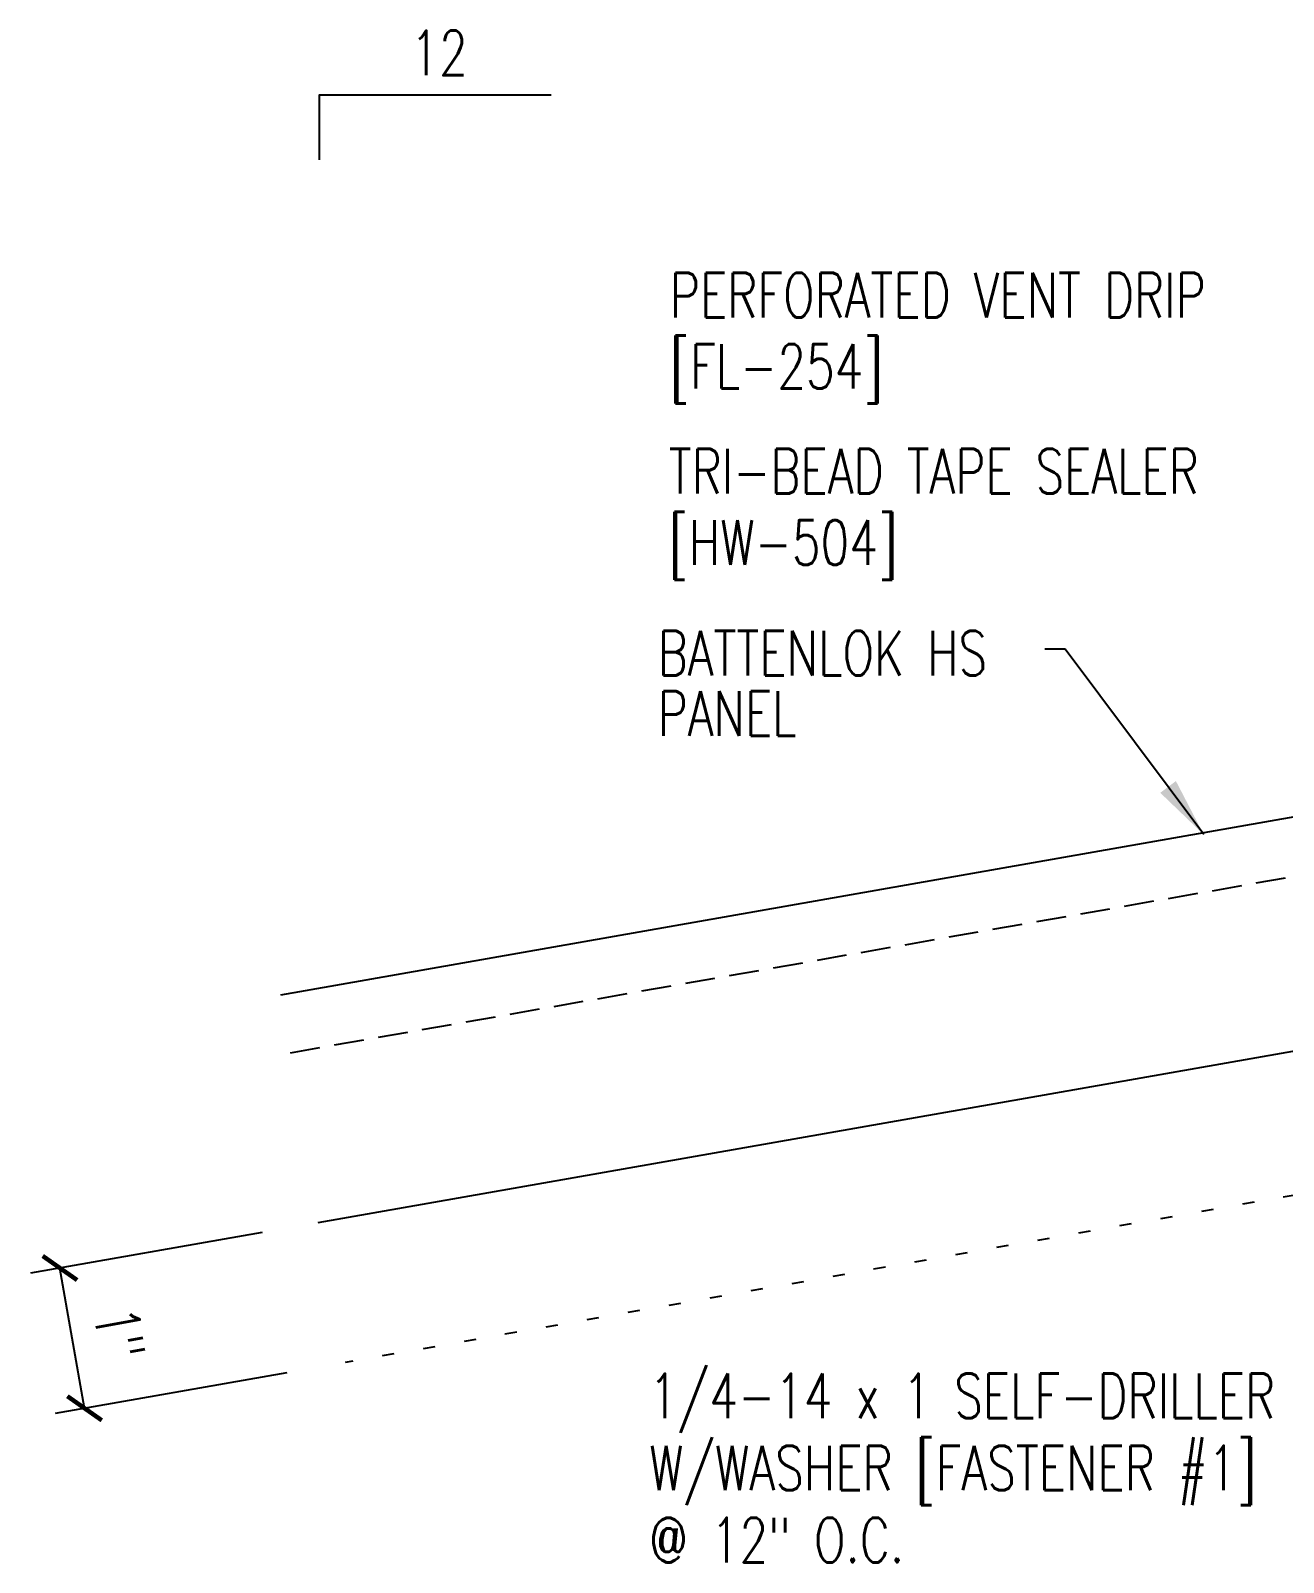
# Model space of a CAD drawing. Header units: inches. Extents: x -2 to 189, y 13 to 99.
# Drawn here: x -1.68 to 8.86, y 17.88 to 30.77 of the extents above; entities that cross this region are included whole.
import ezdxf
from ezdxf.enums import TextEntityAlignment as Align

# ---------------------------------------------------------------- set-up
doc = ezdxf.new("R2010")
doc.units = ezdxf.units.IN
doc.header["$MEASUREMENT"] = 0
doc.linetypes.add('DASH2', pattern=[0.1875, 0.125, -0.0625])
doc.linetypes.add('DOT', pattern=[0.25, 0, -0.25])
for name, color, linetype in [('DIM', 2, 'Continuous'), ('MARK', 1, 'Continuous'), ('PANEL', 11, 'Continuous'), ('TEXT', 2, 'Continuous')]:
    doc.layers.add(name, color=color, linetype=linetype)
doc.styles.add('TEXT1', font='ROMANS.shx', dxfattribs={"width": 0.75, "height": 0.375})
doc.dimstyles.new('DETAIL$7', dxfattribs={"dimscale": 4, "dimtxt": 0.375, "dimasz": 0.125, "dimexe": 0.0625, "dimexo": 0.125, "dimgap": 0.0625, "dimtad": 1, "dimdec": 4, "dimzin": 3, "dimdsep": 46, "dimlunit": 4, "dimtxsty": 'TEXT1', "dimblk": 'ARCHTICK', "dimcen": 0.0625, "dimclrd": 7, "dimclre": 7, "dimclrt": 2, "dimadec": 0, "dimazin": 0, "dimtfac": 0.59375, "dimtdec": 4, "dimtmove": 0, "dimatfit": 3, "dimfxl": 0, "dimfrac": 2, "dimtolj": 1, "dimtzin": 3, "dimarcsym": 0})

# ---------------------------------------------------------------- blocks, each defined once
blk = doc.blocks.new('dsc-HW-504')
at = {"layer": 'TEXT', "style": 'TEXT1', "width": 0.75}
for s, p in [('TRI-BEAD TAPE SEALER', (0, 0)), ('[HW-504]', (0, -0.6))]:
    blk.add_text(s, height=0.375, dxfattribs=at).set_placement(p)
at = {"layer": 'TEXT', "style": 'TEXT1', "flags": 1}
for tag, p in [('COLOR', (0, -1.2)), ('CALC', (0, -1.2)), ('OPT1', (0, -1.2)), ('OPT2', (0, -1.2)), ('OPT3', (0, -1.2)), ('GAGE', (0, -1.2)), ('SHPLN', (0, -1.2)), ('PART', (0, -1.2)), ('DESCRIPTION', (0, -1.2)), ('MULTIPLE', (0, -1.2)), ('SPARE1', (0, -1.8)), ('SPARE2', (0, -1.8)), ('SPARE3', (0, -1.8)), ('SPARE4', (0, -1.8)), ('SPARE5', (0, -1.8)), ('SPARE6', (0, -1.8)), ('SPARE7', (0, -1.8)), ('SPARE8', (0, -1.8)), ('SPARE9', (0, -1.8)), ('SPARE10', (0, -1.8))]:
    blk.add_attdef(tag, p, '', height=0.375, dxfattribs=at)
blk = doc.blocks.new('slopl1')
at = {"layer": 'MARK', "color": 6}
blk.add_lwpolyline([(0, 0), (0, 0.1368), (0.4871, 0.1368)], dxfattribs=at)
at = {"layer": 'MARK', "color": 2, "style": 'TEXT1', "width": 0.75}
blk.add_text('12', height=0.09375, dxfattribs=at).set_placement((0.1909, 0.1779))
blk.add_attdef('SLOPL1', text='', height=0.0938, dxfattribs=at).set_placement((-0.0549, 0.0243), align=Align.RIGHT)
blk = doc.blocks.new('_ArchTick')
at = {"color": 0, "linetype": 'ByBlock', "const_width": 0.15}
blk.add_lwpolyline([(-0.5, -0.5), (0.5, 0.5)], dxfattribs=at)
blk = doc.blocks.new('dsc-FL-254')
at = {"layer": 'TEXT', "style": 'TEXT1', "width": 0.75}
for s, p in [('PERFORATED VENT DRIP', (0, 0)), ('[FL-254]', (0, -0.6))]:
    blk.add_text(s, height=0.375, dxfattribs=at).set_placement(p)
at = {"layer": 'TEXT', "style": 'TEXT1', "flags": 1}
for tag, p in [('COLOR', (0, -1.2)), ('CALC', (0, -1.2)), ('OPT1', (0, -1.2)), ('OPT2', (0, -1.2)), ('OPT3', (0, -1.2)), ('GAGE', (0, -1.2)), ('SHPLN', (0, -1.2)), ('PART', (0, -1.2)), ('DESCRIPTION', (0, -1.2)), ('MULTIPLE', (0, -1.2)), ('SPARE1', (0, -1.8)), ('SPARE2', (0, -1.8)), ('SPARE3', (0, -1.8)), ('SPARE4', (0, -1.8)), ('SPARE5', (0, -1.8)), ('SPARE6', (0, -1.8)), ('SPARE7', (0, -1.8)), ('SPARE8', (0, -1.8)), ('SPARE9', (0, -1.8)), ('SPARE10', (0, -1.8))]:
    blk.add_attdef(tag, p, '', height=0.375, dxfattribs=at)
blk = doc.blocks.new('FD-F1')
at = {"style": 'TEXT1', "width": 0.75}
blk.add_attdef('COLOR', (0.0047, -0.4962), '', height=0.0938, dxfattribs=at)
at = {"layer": 'TEXT', "style": 'TEXT1', "width": 0.75}
for s, p in [('1/4-14 x 1 SELF-DRILLER', (0.0047, -0.0408)), ('W/WASHER [FASTENER #1]', (0.0047, -0.1926))]:
    blk.add_text(s, height=0.09375, dxfattribs=at).set_placement(p)
blk.add_attdef('(QUANTITY)', (0.0047, -0.3444), '', height=0.0938, dxfattribs=at)

msp = doc.modelspace()

# ---------------------------------------------------------------- linework, layer by layer
at = {"color": 7}
for p, q in [((0.26444, 20.65951), (-1.68296, 20.31712)), ((-1.22919, 19.17997), (-1.43674, 20.36041)), ((0.47198, 19.47907), (-1.47542, 19.13668))]:
    msp.add_line(p, q, dxfattribs=at)
at = {"layer": 'DIM', "linetype": 'DOT'}
msp.add_line((11.71301, 21.46092), (0.96443, 19.56565), dxfattribs=at)
at = {"layer": 'PANEL', "color": 8, "linetype": 'DASH2', "ltscale": 2}
msp.add_line((0.50467, 22.17239), (17.87629, 25.22694), dxfattribs=at)
at = {"layer": 'PANEL'}
msp.add_lwpolyline([(0.73624, 20.74247), (18.12785, 23.80025), (17.79097, 25.71078), (0.41947, 22.65625)], dxfattribs=at)

# ---------------------------------------------------------------- block references
at = {"color": 7, "xscale": 0.25, "yscale": 0.25, "zscale": 0.25}
for p, rotation in [((-1.43674, 20.36041), 99.97179460766719), ((-1.22919, 19.17997), 279.9717946076672)]:
    msp.add_blockref('_ArchTick', p, dxfattribs=dict(at, rotation=rotation))
at = {"layer": 'MARK', "xscale": 4, "yscale": 4, "zscale": 4}
msp.add_blockref('slopl1', (0.74885, 29.68774), dxfattribs=at)
at = {"layer": 'TEXT'}
for name, p in [('dsc-FL-254', (3.69608, 28.36144)), ('dsc-HW-504', (3.68637, 26.87835))]:
    msp.add_blockref(name, p, dxfattribs=at)
at = {"layer": 'TEXT', "xscale": 4, "yscale": 4, "zscale": 4}
msp.add_blockref('FD-F1', (3.50233, 19.26057), dxfattribs=at).add_auto_attribs({'(QUANTITY)': '@ 12" O.C.'})

# ---------------------------------------------------------------- texts
at = {"color": 2, "insert": (-0.93534, 19.81034), "char_height": 0.375, "attachment_point": 5, "rotation": 279.971795, "style": 'TEXT1'}
msp.add_mtext('\\A1;1"', dxfattribs=at)
at = {"layer": 'TEXT', "style": 'TEXT1', "width": 0.75}
for s, p in [('BATTENLOK HS', (3.59279, 25.34745)), ('PANEL', (3.59279, 24.83969))]:
    msp.add_text(s, height=0.375, dxfattribs=at).set_placement(p)

# ---------------------------------------------------------------- leaders
msp.add_leader([(8.18708, 24.00865), (7.02135, 25.56865), (6.84983, 25.56865)], dimstyle='DETAIL$7')

doc.saveas('drawing.dxf')
